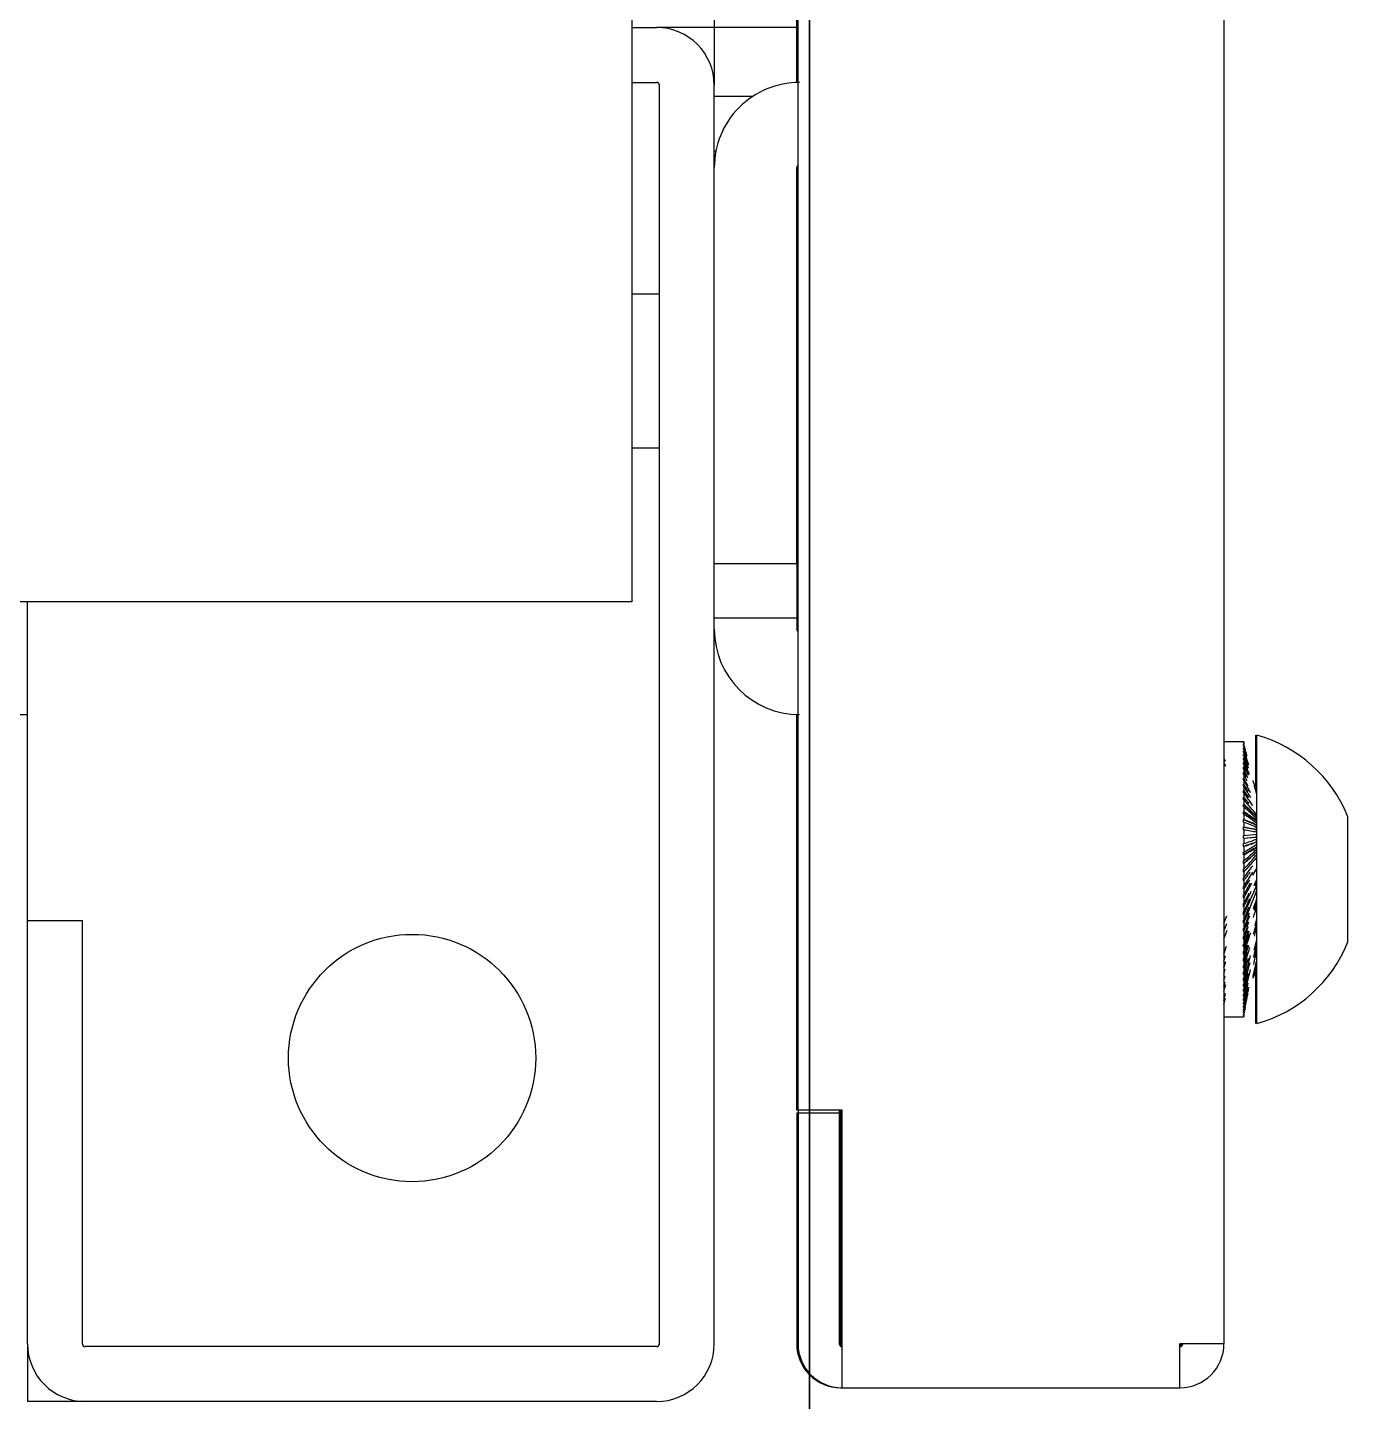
# Model space of a CAD drawing. Header units: millimetres. Extents: x -18178 to 96133, y -22425 to 61598.
# Drawn here: x 42416.5 to 42464.6, y 50646.6 to 50696.6 of the extents above; entities that cross this region are included whole.
import ezdxf

# ---------------------------------------------------------------- set-up
doc = ezdxf.new("R2010")
doc.units = ezdxf.units.MM
for name, color, linetype in [('10H46685PS612', 7, 'Continuous'), ('10H46910P0610B', 7, 'Continuous'), ('10H46911P06B', 7, 'Continuous'), ('CH0002FE', 7, 'Continuous'), ('CH0650FE', 7, 'Continuous'), ('CH0800FE', 7, 'Continuous'), ('EAE-UPS PANEL-VERTV.', 7, 'Continuous'), ('MA1129FE', 7, 'Continuous'), ('MA1130FE', 7, 'Continuous'), ('MA1146FE', 7, 'Continuous'), ('MA1369FE', 7, 'Continuous'), ('MA1370FE', 7, 'Continuous'), ('MA1385FE', 7, 'Continuous'), ('MA1387FE', 7, 'Continuous'), ('NEW_TOP_PLATE_AL', 7, 'Continuous'), ('SALDATURA_5X5_SP', 7, 'Continuous')]:
    doc.layers.add(name, color=color, linetype=linetype)
doc.layers.add('E-ELEC-EQPM', color=7, linetype='Continuous', lineweight=35)

# ---------------------------------------------------------------- blocks, each defined once
blk = doc.blocks.new('A$Ccc32f15b')
at = {"layer": '10H46685PS612', "color": 7, "linetype": 'Continuous'}
for p, q in [((130.305, 43.975), (130.305, 43.9251)), ((130.585, 43.9251), (130.585, 43.975))]:
    blk.add_line(p, q, dxfattribs=at)
at = {"layer": '10H46910P0610B', "color": 7, "linetype": 'Continuous'}
for p, q in [((131.255, 45.2275), (131.3118, 45.2275)), ((131.3118, 45.2275), (131.3132, 45.2275)), ((131.3132, 45.2275), (131.4268, 45.2275)), ((131.4268, 45.2275), (131.4282, 45.2275)), ((131.4282, 45.2275), (131.485, 45.2275)), ((131.6325, 45.0625), (131.1075, 45.0625)), ((131.1075, 45.06), (131.201, 45.06)), ((131.5378, 45.06), (131.6325, 45.06)), ((131.22, 45.0026), (131.22, 45.0025)), ((131.2507, 45.0026), (131.2507, 45.0025)), ((131.4893, 45.0026), (131.4893, 45.0025)), ((131.52, 45.0025), (131.52, 45.0026))]:
    blk.add_line(p, q, dxfattribs=at)
for centre, start, end in [((131.3484, 44.9956), 111.9331, 164.4773), ((131.3916, 44.9956), 15.5227, 68.0669)]:
    blk.add_arc(centre, 0.25, start, end, dxfattribs=at)
at = {"layer": '10H46911P06B', "color": 7, "linetype": 'Continuous'}
for p, q in [((131.2336, 45.0383), (131.2563, 45.0621)), ((131.247, 45.0383), (131.2636, 45.0621)), ((131.2609, 45.0383), (131.2713, 45.0621)), ((131.276, 45.0621), (131.2713, 45.0621)), ((131.2752, 45.0383), (131.2794, 45.0621)), ((131.2843, 45.0621), (131.2794, 45.0621)), ((131.2929, 45.0621), (131.2879, 45.0621)), ((131.295, 45.0383), (131.2929, 45.0621)), ((131.3019, 45.0621), (131.2966, 45.0621)), ((131.4194, 45.0621), (131.4139, 45.0621)), ((131.4557, 45.0621), (131.4507, 45.0621)), ((131.4933, 45.0621), (131.4895, 45.0621)), ((131.12, 45.0388), (131.1203, 45.0388)), ((131.12, 45.0388), (131.12, 45.0383)), ((131.12, 45.0383), (131.12, 45.0031)), ((131.12, 45.0358), (131.12, 45.0358)), ((131.1203, 45.0388), (131.1203, 45.0383)), ((131.1203, 45.0383), (131.1207, 45.0384)), ((131.1207, 45.0383), (131.1203, 45.0383)), ((131.1207, 45.0388), (131.1216, 45.0388)), ((131.1207, 45.0388), (131.1207, 45.0383)), ((131.1216, 45.0388), (131.1216, 45.0383)), ((131.1216, 45.0383), (131.1223, 45.0385)), ((131.1223, 45.0383), (131.1216, 45.0383)), ((131.1223, 45.0388), (131.1239, 45.0388)), ((131.1223, 45.0388), (131.1223, 45.0383)), ((131.1239, 45.0388), (131.1239, 45.0383)), ((131.1239, 45.0383), (131.1249, 45.0386)), ((131.1249, 45.0383), (131.1239, 45.0383)), ((131.1249, 45.0388), (131.1271, 45.0388)), ((131.1249, 45.0388), (131.1249, 45.0383)), ((131.1271, 45.0388), (131.1271, 45.0383)), ((131.1271, 45.0383), (131.1284, 45.0387)), ((131.1284, 45.0383), (131.1271, 45.0383)), ((131.1284, 45.0388), (131.1313, 45.0388)), ((131.1284, 45.0388), (131.1284, 45.0383)), ((131.1313, 45.0383), (131.133, 45.0388)), ((131.1313, 45.0388), (131.1313, 45.0383)), ((131.133, 45.0383), (131.1313, 45.0383)), ((131.133, 45.0388), (131.1365, 45.0388)), ((131.133, 45.0388), (131.133, 45.0383)), ((131.1365, 45.0383), (131.1459, 45.0413)), ((131.1365, 45.0388), (131.1365, 45.0383)), ((131.1384, 45.0383), (131.1365, 45.0383)), ((131.1384, 45.0388), (131.1426, 45.0388)), ((131.1384, 45.0388), (131.1384, 45.0383)), ((131.1426, 45.0383), (131.167, 45.0465)), ((131.1426, 45.0388), (131.1426, 45.0383)), ((131.1448, 45.0383), (131.1426, 45.0383)), ((131.1448, 45.0388), (131.1495, 45.0388)), ((131.1448, 45.0388), (131.1448, 45.0383)), ((131.1495, 45.0388), (131.1495, 45.0383)), ((131.1521, 45.0383), (131.1495, 45.0383)), ((131.1521, 45.0388), (131.1574, 45.0388)), ((131.1521, 45.0388), (131.1521, 45.0383)), ((131.1574, 45.0388), (131.1574, 45.0383)), ((131.1602, 45.0383), (131.1574, 45.0383)), ((131.1602, 45.0388), (131.166, 45.0388)), ((131.1602, 45.0388), (131.1602, 45.0383)), ((131.166, 45.0388), (131.166, 45.0383)), ((131.1691, 45.0383), (131.166, 45.0383)), ((131.1691, 45.0388), (131.1755, 45.0388)), ((131.1691, 45.0388), (131.1691, 45.0383)), ((131.1755, 45.0388), (131.1755, 45.0383)), ((131.1789, 45.0383), (131.1755, 45.0383)), ((131.1789, 45.0388), (131.1857, 45.0388)), ((131.1789, 45.0388), (131.1789, 45.0383)), ((131.1857, 45.0388), (131.1857, 45.0383)), ((131.1894, 45.0383), (131.1857, 45.0383)), ((131.1894, 45.0388), (131.1967, 45.0388)), ((131.1894, 45.0388), (131.1894, 45.0383)), ((131.1967, 45.0388), (131.1967, 45.0383)), ((131.2006, 45.0383), (131.1967, 45.0383)), ((131.2006, 45.0388), (131.2084, 45.0388)), ((131.2006, 45.0388), (131.2006, 45.0383)), ((131.2084, 45.0388), (131.2084, 45.0383)), ((131.2125, 45.0383), (131.2084, 45.0383)), ((131.2125, 45.0388), (131.2207, 45.0388)), ((131.2125, 45.0388), (131.2125, 45.0383)), ((131.2207, 45.0388), (131.2207, 45.0383)), ((131.225, 45.0383), (131.2207, 45.0383)), ((131.225, 45.0388), (131.2336, 45.0388)), ((131.225, 45.0388), (131.225, 45.0383)), ((131.2336, 45.0388), (131.2336, 45.0383)), ((131.238, 45.0383), (131.2336, 45.0383)), ((131.238, 45.0388), (131.247, 45.0388)), ((131.238, 45.0388), (131.238, 45.0383)), ((131.247, 45.0388), (131.247, 45.0383)), ((131.2516, 45.0383), (131.247, 45.0383)), ((131.2516, 45.0388), (131.2609, 45.0388)), ((131.2516, 45.0388), (131.2516, 45.0383)), ((131.2609, 45.0388), (131.2609, 45.0383)), ((131.2657, 45.0383), (131.2609, 45.0383)), ((131.2657, 45.0388), (131.2752, 45.0388)), ((131.2657, 45.0388), (131.2657, 45.0383)), ((131.2752, 45.0388), (131.2752, 45.0383)), ((131.2802, 45.0383), (131.2752, 45.0383)), ((131.2802, 45.0388), (131.2899, 45.0388)), ((131.2802, 45.0388), (131.2802, 45.0383)), ((131.2899, 45.0388), (131.2899, 45.0383)), ((131.295, 45.0383), (131.2899, 45.0383)), ((131.295, 45.0388), (131.305, 45.0388)), ((131.295, 45.0388), (131.295, 45.0383)), ((131.305, 45.0388), (131.305, 45.0383)), ((131.3101, 45.0383), (131.305, 45.0383)), ((131.3101, 45.0388), (131.3203, 45.0388)), ((131.3101, 45.0388), (131.3101, 45.0383)), ((131.3203, 45.0388), (131.3203, 45.0383)), ((131.3255, 45.0383), (131.3203, 45.0383)), ((131.3255, 45.0388), (131.3357, 45.0388)), ((131.3255, 45.0388), (131.3255, 45.0383)), ((131.3357, 45.0388), (131.3357, 45.0383)), ((131.341, 45.0383), (131.3357, 45.0383)), ((131.341, 45.0388), (131.3514, 45.0388)), ((131.341, 45.0388), (131.341, 45.0383)), ((131.3514, 45.0388), (131.3514, 45.0383)), ((131.3566, 45.0383), (131.3514, 45.0383)), ((131.3566, 45.0388), (131.367, 45.0388)), ((131.3566, 45.0388), (131.3566, 45.0383)), ((131.367, 45.0388), (131.367, 45.0383)), ((131.3723, 45.0383), (131.367, 45.0383)), ((131.3723, 45.0388), (131.3827, 45.0388)), ((131.3723, 45.0388), (131.3723, 45.0383)), ((131.3827, 45.0388), (131.3827, 45.0383)), ((131.388, 45.0383), (131.3827, 45.0383)), ((131.388, 45.0388), (131.3984, 45.0388)), ((131.388, 45.0388), (131.388, 45.0383)), ((131.3984, 45.0388), (131.3984, 45.0383)), ((131.4037, 45.0383), (131.3984, 45.0383)), ((131.4037, 45.0388), (131.4139, 45.0388)), ((131.4037, 45.0388), (131.4037, 45.0383)), ((131.4139, 45.0388), (131.4139, 45.0383)), ((131.4191, 45.0383), (131.4139, 45.0383)), ((131.4191, 45.0388), (131.4293, 45.0388)), ((131.4191, 45.0388), (131.4191, 45.0383)), ((131.4293, 45.0388), (131.4293, 45.0383)), ((131.4344, 45.0383), (131.4293, 45.0383)), ((131.4344, 45.0388), (131.4444, 45.0388)), ((131.4344, 45.0388), (131.4344, 45.0383)), ((131.4444, 45.0388), (131.4444, 45.0383)), ((131.4495, 45.0383), (131.4444, 45.0383)), ((131.4495, 45.0388), (131.4593, 45.0388)), ((131.4495, 45.0388), (131.4495, 45.0383)), ((131.4593, 45.0388), (131.4593, 45.0383)), ((131.4642, 45.0383), (131.4593, 45.0383)), ((131.4642, 45.0388), (131.4738, 45.0388)), ((131.4642, 45.0388), (131.4642, 45.0383)), ((131.4738, 45.0388), (131.4738, 45.0383)), ((131.4786, 45.0383), (131.4738, 45.0383)), ((131.4786, 45.0388), (131.4878, 45.0388)), ((131.4786, 45.0388), (131.4786, 45.0383)), ((131.4878, 45.0388), (131.4878, 45.0383)), ((131.4925, 45.0383), (131.4878, 45.0383)), ((131.4925, 45.0388), (131.5015, 45.0388)), ((131.4925, 45.0388), (131.4925, 45.0383)), ((131.5015, 45.0388), (131.5015, 45.0383)), ((131.5059, 45.0383), (131.5015, 45.0383)), ((131.5059, 45.0388), (131.5145, 45.0388)), ((131.5059, 45.0388), (131.5059, 45.0383)), ((131.5145, 45.0388), (131.5145, 45.0383)), ((131.5188, 45.0383), (131.5145, 45.0383)), ((131.5188, 45.0388), (131.5271, 45.0388)), ((131.5188, 45.0388), (131.5188, 45.0383)), ((131.5271, 45.0388), (131.5271, 45.0383)), ((131.5312, 45.0383), (131.5271, 45.0383)), ((131.5312, 45.0388), (131.539, 45.0388)), ((131.5312, 45.0388), (131.5312, 45.0383)), ((131.539, 45.0388), (131.539, 45.0383)), ((131.5428, 45.0383), (131.539, 45.0383)), ((131.5428, 45.0388), (131.5502, 45.0388)), ((131.5428, 45.0388), (131.5428, 45.0383)), ((131.5502, 45.0388), (131.5502, 45.0383)), ((131.5538, 45.0383), (131.5502, 45.0383)), ((131.5538, 45.0388), (131.5607, 45.0388)), ((131.5538, 45.0388), (131.5538, 45.0383)), ((131.5607, 45.0388), (131.5607, 45.0383)), ((131.5641, 45.0383), (131.5607, 45.0383)), ((131.5641, 45.0388), (131.5705, 45.0388)), ((131.5641, 45.0388), (131.5641, 45.0383)), ((131.5705, 45.0388), (131.5705, 45.0383)), ((131.5736, 45.0383), (131.5705, 45.0383)), ((131.5736, 45.0388), (131.5795, 45.0388)), ((131.5736, 45.0388), (131.5736, 45.0383)), ((131.5795, 45.0388), (131.5795, 45.0383)), ((131.5823, 45.0383), (131.5795, 45.0383)), ((131.5823, 45.0388), (131.5876, 45.0388)), ((131.5823, 45.0388), (131.5823, 45.0383)), ((131.5876, 45.0388), (131.5876, 45.0383)), ((131.5902, 45.0383), (131.5876, 45.0383)), ((131.5902, 45.0388), (131.5949, 45.0388)), ((131.5902, 45.0388), (131.5902, 45.0383)), ((131.5949, 45.0388), (131.5949, 45.0383)), ((131.5972, 45.0383), (131.5949, 45.0383)), ((131.5972, 45.0388), (131.6013, 45.0388)), ((131.5972, 45.0388), (131.5972, 45.0383)), ((131.6013, 45.0388), (131.6013, 45.0383)), ((131.6033, 45.0383), (131.6013, 45.0383)), ((131.6033, 45.0388), (131.6068, 45.0388)), ((131.6033, 45.0388), (131.6033, 45.0383)), ((131.6068, 45.0388), (131.6068, 45.0383)), ((131.6085, 45.0383), (131.6068, 45.0383)), ((131.6085, 45.0388), (131.6114, 45.0388)), ((131.6085, 45.0388), (131.6085, 45.0383)), ((131.6114, 45.0388), (131.6114, 45.0383)), ((131.6127, 45.0383), (131.6114, 45.0383)), ((131.6127, 45.0388), (131.615, 45.0388)), ((131.6127, 45.0388), (131.6127, 45.0383)), ((131.615, 45.0388), (131.615, 45.0383)), ((131.616, 45.0383), (131.615, 45.0383)), ((131.616, 45.0388), (131.6176, 45.0388)), ((131.616, 45.0388), (131.616, 45.0383)), ((131.6176, 45.0388), (131.6176, 45.0383)), ((131.6183, 45.0383), (131.6176, 45.0383)), ((131.6183, 45.0388), (131.6193, 45.0388)), ((131.6183, 45.0388), (131.6183, 45.0383)), ((131.6193, 45.0388), (131.6193, 45.0383)), ((131.6196, 45.0383), (131.6193, 45.0383)), ((131.6196, 45.0388), (131.62, 45.0388)), ((131.6196, 45.0388), (131.6196, 45.0383)), ((131.62, 45.0388), (131.62, 45.0383)), ((131.62, 45.0388), (131.62, 45.0383)), ((131.62, 45.0383), (131.62, 45.0383)), ((131.62, 45.0031), (131.62, 45.0383)), ((131.12, 45.0031), (131.12, 45.0025)), ((131.12, 45.0031), (131.12, 45.0026)), ((131.12, 45.0031), (131.12, 45.0031)), ((131.12, 45.0026), (131.1203, 45.0026)), ((131.1203, 45.0031), (131.1203, 45.0026)), ((131.1207, 45.0031), (131.1203, 45.0031)), ((131.1207, 45.0031), (131.1207, 45.0026)), ((131.1207, 45.0026), (131.1216, 45.0026)), ((131.1216, 45.0031), (131.1216, 45.0026)), ((131.1223, 45.0031), (131.1216, 45.0031)), ((131.1223, 45.0031), (131.1223, 45.0026)), ((131.1223, 45.0026), (131.1239, 45.0026)), ((131.1239, 45.0031), (131.1239, 45.0026)), ((131.1249, 45.0031), (131.1239, 45.0031)), ((131.1249, 45.0031), (131.1249, 45.0026)), ((131.1249, 45.0026), (131.1271, 45.0026)), ((131.1271, 45.0031), (131.1271, 45.0026)), ((131.1284, 45.0031), (131.1271, 45.0031)), ((131.1284, 45.0031), (131.1284, 45.0026)), ((131.1284, 45.0026), (131.1313, 45.0026)), ((131.1313, 45.0031), (131.1313, 45.0026)), ((131.133, 45.0031), (131.1313, 45.0031)), ((131.133, 45.0031), (131.133, 45.0026)), ((131.133, 45.0026), (131.1365, 45.0026)), ((131.1365, 45.0031), (131.1365, 45.0026)), ((131.1384, 45.0031), (131.1365, 45.0031)), ((131.1384, 45.0031), (131.1384, 45.0026)), ((131.1384, 45.0026), (131.1426, 45.0026)), ((131.1426, 45.0031), (131.1426, 45.0026)), ((131.1448, 45.0031), (131.1426, 45.0031)), ((131.1448, 45.0031), (131.1448, 45.0026)), ((131.1448, 45.0026), (131.1495, 45.0026)), ((131.1495, 45.0026), (131.155, 45.0046)), ((131.1495, 45.0031), (131.1495, 45.0026)), ((131.1521, 45.0031), (131.1495, 45.0031)), ((131.1521, 45.0031), (131.1521, 45.0026)), ((131.1521, 45.0026), (131.1574, 45.0026)), ((131.1574, 45.0026), (131.1643, 45.0053)), ((131.1574, 45.0031), (131.1574, 45.0026)), ((131.1602, 45.0031), (131.1574, 45.0031)), ((131.1602, 45.0031), (131.1602, 45.0026)), ((131.1602, 45.0026), (131.166, 45.0026)), ((131.166, 45.0031), (131.166, 45.0026)), ((131.1691, 45.0031), (131.166, 45.0031)), ((131.1691, 45.0031), (131.1691, 45.0026)), ((131.1691, 45.0026), (131.1755, 45.0026)), ((131.1755, 45.0031), (131.1755, 45.0026)), ((131.1789, 45.0031), (131.1755, 45.0031)), ((131.1789, 45.0031), (131.1789, 45.0026)), ((131.1789, 45.0026), (131.1857, 45.0026)), ((131.1857, 45.0031), (131.1857, 45.0026)), ((131.1894, 45.0031), (131.1857, 45.0031)), ((131.1894, 45.0031), (131.1894, 45.0026)), ((131.1894, 45.0026), (131.1967, 45.0026)), ((131.1967, 45.0031), (131.1967, 45.0026)), ((131.2006, 45.0031), (131.1967, 45.0031)), ((131.2006, 45.0031), (131.2006, 45.0026)), ((131.2006, 45.0026), (131.2084, 45.0026)), ((131.2084, 45.0031), (131.2084, 45.0026)), ((131.2125, 45.0031), (131.2084, 45.0031)), ((131.2125, 45.0031), (131.2125, 45.0026)), ((131.2125, 45.0026), (131.2207, 45.0026)), ((131.2207, 45.0031), (131.2207, 45.0026)), ((131.225, 45.0031), (131.2207, 45.0031)), ((131.225, 45.0031), (131.225, 45.0026)), ((131.225, 45.0026), (131.2336, 45.0026)), ((131.2336, 45.0031), (131.2336, 45.0026)), ((131.238, 45.0031), (131.2336, 45.0031)), ((131.238, 45.0031), (131.238, 45.0026)), ((131.238, 45.0026), (131.247, 45.0026)), ((131.247, 45.0031), (131.247, 45.0026)), ((131.2516, 45.0031), (131.247, 45.0031)), ((131.2516, 45.0031), (131.2516, 45.0026)), ((131.2516, 45.0026), (131.2609, 45.0026)), ((131.2609, 45.0031), (131.2609, 45.0026)), ((131.2657, 45.0031), (131.2609, 45.0031)), ((131.2657, 45.0031), (131.2657, 45.0026)), ((131.2657, 45.0026), (131.2752, 45.0026)), ((131.2752, 45.0031), (131.2752, 45.0026)), ((131.2802, 45.0031), (131.2752, 45.0031)), ((131.2802, 45.0031), (131.2802, 45.0026)), ((131.2802, 45.0026), (131.2899, 45.0026)), ((131.2899, 45.0031), (131.2899, 45.0026)), ((131.295, 45.0031), (131.2899, 45.0031)), ((131.295, 45.0031), (131.295, 45.0026)), ((131.295, 45.0026), (131.305, 45.0026)), ((131.305, 45.0031), (131.305, 45.0026)), ((131.3101, 45.0031), (131.305, 45.0031)), ((131.3101, 45.0031), (131.3101, 45.0026)), ((131.3101, 45.0026), (131.3203, 45.0026)), ((131.3203, 45.0031), (131.3203, 45.0026)), ((131.3255, 45.0031), (131.3203, 45.0031)), ((131.3255, 45.0031), (131.3255, 45.0026)), ((131.3255, 45.0026), (131.3357, 45.0026)), ((131.3357, 45.0031), (131.3357, 45.0026)), ((131.341, 45.0031), (131.3357, 45.0031)), ((131.341, 45.0031), (131.341, 45.0026)), ((131.341, 45.0026), (131.3514, 45.0026)), ((131.3514, 45.0031), (131.3514, 45.0026)), ((131.3566, 45.0031), (131.3514, 45.0031)), ((131.3566, 45.0031), (131.3566, 45.0026)), ((131.3566, 45.0026), (131.367, 45.0026)), ((131.367, 45.0031), (131.367, 45.0026)), ((131.3723, 45.0031), (131.367, 45.0031)), ((131.3723, 45.0031), (131.3723, 45.0026)), ((131.3723, 45.0026), (131.3827, 45.0026)), ((131.3827, 45.0031), (131.3827, 45.0026)), ((131.388, 45.0031), (131.3827, 45.0031)), ((131.388, 45.0031), (131.388, 45.0026)), ((131.388, 45.0026), (131.3984, 45.0026)), ((131.3984, 45.0031), (131.3984, 45.0026)), ((131.4037, 45.0031), (131.3984, 45.0031)), ((131.4037, 45.0031), (131.4037, 45.0026)), ((131.4037, 45.0026), (131.4139, 45.0026)), ((131.4139, 45.0031), (131.4139, 45.0026)), ((131.4191, 45.0031), (131.4139, 45.0031)), ((131.4191, 45.0031), (131.4191, 45.0026)), ((131.4191, 45.0026), (131.4293, 45.0026)), ((131.4293, 45.0031), (131.4293, 45.0026)), ((131.4344, 45.0031), (131.4293, 45.0031)), ((131.4344, 45.0031), (131.4344, 45.0026)), ((131.4344, 45.0026), (131.4444, 45.0026)), ((131.4495, 45.0026), (131.4366, 45.0077)), ((131.4444, 45.0031), (131.4444, 45.0026)), ((131.4495, 45.0031), (131.4444, 45.0031)), ((131.4495, 45.0031), (131.4495, 45.0026)), ((131.4495, 45.0026), (131.4593, 45.0026)), ((131.4642, 45.0026), (131.4505, 45.0077)), ((131.4593, 45.0031), (131.4593, 45.0026)), ((131.4642, 45.0031), (131.4593, 45.0031)), ((131.4786, 45.0026), (131.4624, 45.0082)), ((131.4642, 45.0031), (131.4642, 45.0026)), ((131.4642, 45.0026), (131.4738, 45.0026)), ((131.4738, 45.0031), (131.4738, 45.0026)), ((131.4786, 45.0031), (131.4738, 45.0031)), ((131.4786, 45.0031), (131.4786, 45.0026)), ((131.4786, 45.0026), (131.4878, 45.0026)), ((131.4878, 45.0031), (131.4878, 45.0026)), ((131.4925, 45.0031), (131.4878, 45.0031)), ((131.5059, 45.0026), (131.4915, 45.0071)), ((131.4925, 45.0031), (131.4925, 45.0026)), ((131.4925, 45.0026), (131.5015, 45.0026)), ((131.5015, 45.0031), (131.5015, 45.0026)), ((131.5059, 45.0031), (131.5015, 45.0031)), ((131.5059, 45.0031), (131.5059, 45.0026)), ((131.5059, 45.0026), (131.5145, 45.0026)), ((131.5188, 45.0026), (131.5088, 45.0055)), ((131.5145, 45.0031), (131.5145, 45.0026)), ((131.5188, 45.0031), (131.5145, 45.0031)), ((131.5188, 45.0031), (131.5188, 45.0026)), ((131.5188, 45.0026), (131.5271, 45.0026)), ((131.5312, 45.0026), (131.5197, 45.0058)), ((131.5271, 45.0031), (131.5271, 45.0026)), ((131.5312, 45.0031), (131.5271, 45.0031)), ((131.5312, 45.0031), (131.5312, 45.0026)), ((131.5312, 45.0026), (131.539, 45.0026)), ((131.5428, 45.0026), (131.5336, 45.0051)), ((131.539, 45.0031), (131.539, 45.0026)), ((131.5428, 45.0031), (131.539, 45.0031)), ((131.5428, 45.0031), (131.5428, 45.0026)), ((131.5428, 45.0026), (131.5502, 45.0026)), ((131.5538, 45.0026), (131.5452, 45.0049)), ((131.5502, 45.0031), (131.5502, 45.0026)), ((131.5538, 45.0031), (131.5502, 45.0031)), ((131.5538, 45.0031), (131.5538, 45.0026)), ((131.5538, 45.0026), (131.5607, 45.0026)), ((131.5641, 45.0026), (131.5561, 45.0047)), ((131.5607, 45.0031), (131.5607, 45.0026)), ((131.5641, 45.0031), (131.5607, 45.0031)), ((131.5736, 45.0026), (131.561, 45.0058)), ((131.5641, 45.0031), (131.5641, 45.0026)), ((131.5641, 45.0026), (131.5705, 45.0026)), ((131.5705, 45.0031), (131.5705, 45.0026)), ((131.5736, 45.0031), (131.5705, 45.0031)), ((131.5736, 45.0031), (131.5736, 45.0026)), ((131.5736, 45.0026), (131.5795, 45.0026)), ((131.5902, 45.0026), (131.5776, 45.0057)), ((131.5795, 45.0031), (131.5795, 45.0026)), ((131.5823, 45.0031), (131.5795, 45.0031)), ((131.5823, 45.0031), (131.5823, 45.0026)), ((131.5823, 45.0026), (131.5876, 45.0026)), ((131.5972, 45.0026), (131.586, 45.0053)), ((131.5876, 45.0031), (131.5876, 45.0026)), ((131.5902, 45.0031), (131.5876, 45.0031)), ((131.5902, 45.0031), (131.5902, 45.0026)), ((131.5902, 45.0026), (131.5949, 45.0026)), ((131.5949, 45.0031), (131.5949, 45.0026)), ((131.5972, 45.0031), (131.5949, 45.0031)), ((131.5972, 45.0031), (131.5972, 45.0026)), ((131.5972, 45.0026), (131.6013, 45.0026)), ((131.6013, 45.0031), (131.6013, 45.0026)), ((131.6033, 45.0031), (131.6013, 45.0031)), ((131.6033, 45.0031), (131.6033, 45.0026)), ((131.6033, 45.0026), (131.6068, 45.0026)), ((131.6068, 45.0031), (131.6068, 45.0026)), ((131.6085, 45.0031), (131.6068, 45.0031)), ((131.6085, 45.0031), (131.6085, 45.0026)), ((131.6085, 45.0026), (131.6114, 45.0026)), ((131.6114, 45.0031), (131.6114, 45.0026)), ((131.6127, 45.0031), (131.6114, 45.0031)), ((131.6127, 45.0031), (131.6127, 45.0026)), ((131.6127, 45.0026), (131.615, 45.0026)), ((131.615, 45.0031), (131.615, 45.0026)), ((131.616, 45.0031), (131.615, 45.0031)), ((131.616, 45.0031), (131.616, 45.0026)), ((131.616, 45.0026), (131.6176, 45.0026)), ((131.6176, 45.0031), (131.6176, 45.0026)), ((131.6183, 45.0031), (131.6176, 45.0031)), ((131.6183, 45.0031), (131.6183, 45.0026)), ((131.6183, 45.0026), (131.6193, 45.0026)), ((131.6193, 45.0031), (131.6193, 45.0026)), ((131.6196, 45.0031), (131.6193, 45.0031)), ((131.6196, 45.0031), (131.6196, 45.0026)), ((131.6196, 45.0026), (131.62, 45.0026)), ((131.62, 45.0025), (131.62, 45.0031)), ((131.62, 45.0031), (131.62, 45.0026)), ((131.62, 45.0031), (131.62, 45.0026)), ((131.62, 45.0031), (131.62, 45.0031))]:
    blk.add_line(p, q, dxfattribs=at)
for centre, radius, start, end in [((131.853, 43.8244), 1.3839, 117.5655, 118.6545), ((132.0828, 42.2142), 2.9783, 106.9845, 107.4378), ((131.8189, 44.0455), 1.1701, 120.6952, 121.9025), ((132.0459, 42.4953), 2.6984, 107.9326, 108.2412), ((131.7907, 44.2428), 0.9839, 124.3666, 125.9978), ((131.773, 44.4134), 0.8316, 128.6748, 131.2284), ((131.698, 44.6179), 0.6268, 134.8061, 137.8148), ((131.7754, 44.5544), 0.7235, 135.3799, 137.9707), ((131.7371, 44.7146), 0.5877, 143.6837, 146.513), ((131.8216, 44.6637), 0.6823, 144.2271, 146.6539), ((131.8814, 44.7816), 0.6717, 155.2734, 157.4891), ((131.9914, 44.7396), 0.785, 155.7023, 157.5944), ((132.6052, 44.8181), 1.3481, 169.5503, 170.5771), ((132.8426, 44.7808), 1.5836, 169.7503, 170.6241), ((128.6934, 44.8233), 2.6055, 4.7442, 5.2695), ((128.2422, 44.7867), 3.0632, 4.7203, 5.1671), ((130.5767, 44.7972), 0.7673, 18.3513, 20.2342), ((130.4569, 44.7572), 0.8985, 18.2632, 19.8689), ((136.8097, 46.9524), 5.8232, 198.94218, 199.18992), ((130.805, 44.7403), 0.5955, 30.088, 32.7716), ((130.7251, 44.6928), 0.6929, 29.9564, 32.2548), ((135.1592, 47.3677), 4.4859, 210.9281, 211.2831), ((130.8685, 44.6533), 0.6057, 39.5239, 42.5075), ((134.7677, 48.0016), 4.5303, 220.4558, 220.8525), ((130.882, 44.5377), 0.6865, 46.8713, 49.8609), ((130.7995, 44.5945), 0.7004, 39.3711, 40.7571), ((134.7592, 48.8442), 5.1051, 227.8034, 228.2026), ((130.815, 44.4638), 0.7899, 46.713, 48.0336), ((130.8743, 44.3954), 0.8104, 52.5569, 54.4632), ((130.7838, 44.114), 1.1047, 58.4072, 59.1686), ((130.8563, 44.2285), 0.9664, 56.9874, 58.8061), ((130.8056, 44.3028), 0.9289, 52.4016, 53.5955), ((130.7238, 43.6655), 1.5393, 64.7286, 65.179), ((130.7787, 43.6084), 1.5714, 67.4433, 67.7317), ((130.8327, 44.0396), 1.1482, 60.4829, 61.7599), ((130.7555, 43.9005), 1.3099, 60.3426, 61.6776), ((130.6907, 43.4128), 1.788, 66.9354, 67.3217), ((136.0314, 55.6197), 11.5368, 246.223, 246.51786), ((136.3401, 57.3372), 13.2356, 248.03787, 248.31498), ((130.7238, 43.6655), 1.5393, 63.1464, 64.2879), ((130.6974, 42.8802), 2.2939, 71.5482, 72.0563), ((130.6907, 43.4128), 1.788, 65.4191, 66.4015), ((130.5925, 42.5894), 2.6048, 71.359, 71.7128), ((130.6725, 42.631), 2.5421, 72.739, 73.0447), ((130.5623, 42.3075), 2.8853, 72.2981, 72.7176), ((130.6572, 43.1464), 2.0515, 67.2825, 68.1339), ((130.6091, 41.9183), 3.2527, 74.9343, 75.165), ((130.4846, 41.5016), 3.6888, 74.514, 74.8744), ((130.5924, 41.705), 3.4656, 75.448, 75.6598), ((130.4638, 41.2603), 3.9295, 75.1177, 75.378), ((130.534, 42.0294), 3.1625, 72.1019, 72.8482), ((130.419, 40.6713), 4.5175, 76.1727, 76.4227), ((130.551, 41.0594), 4.1102, 76.7265, 76.9007), ((130.4103, 40.5303), 4.6584, 76.3263, 76.6413), ((130.5475, 40.9627), 4.2067, 76.8535, 77.0601), ((130.4049, 40.421), 4.7675, 76.5683, 76.8037), ((130.5467, 40.8956), 4.2737, 76.9571, 77.1674), ((130.4028, 40.3451), 4.8433, 76.6067, 76.9129), ((130.4458, 41.0393), 4.1502, 74.5153, 75.1631), ((130.5717, 40.937), 4.2324, 76.6927, 77.1015), ((130.4272, 40.3919), 4.7966, 76.4814, 76.8458), ((130.5849, 41.024), 4.1455, 76.5457, 76.9598), ((130.4309, 40.8419), 4.3472, 74.8894, 75.4755), ((130.4414, 40.4902), 4.6984, 76.3672, 76.7015), ((130.6007, 41.1395), 4.0301, 76.5203, 76.7639), ((130.4588, 40.6209), 4.5679, 76.2208, 76.5021), ((130.4103, 40.5303), 4.6584, 75.4285, 76.0406), ((132.0517, 41.8454), 3.3254, 105.9935, 106.2012), ((132.1827, 41.4192), 3.771, 105.9572, 106.2906), ((132.0244, 42.0689), 3.1025, 106.5553, 106.8097), ((132.1515, 41.6719), 3.519, 106.609, 106.902), ((131.9952, 42.3045), 2.8676, 107.3159, 107.5319), ((132.1182, 41.9383), 3.2533, 107.0926, 107.6276), ((131.9643, 42.5485), 2.6243, 108.1293, 108.3877), ((132.0828, 42.2142), 2.9783, 108.1375, 108.4874), ((131.9321, 42.797), 2.3767, 109.0942, 109.4029), ((131.8989, 43.0463), 2.1288, 110.0454, 110.6109), ((132.0076, 42.7772), 2.418, 110.039, 110.7203), ((131.865, 43.2922), 1.8845, 111.4179, 112.056), ((131.9685, 43.0553), 2.1419, 111.5728, 112.1713), ((131.8309, 43.531), 1.6479, 113.4984, 113.7973), ((131.9291, 43.3254), 1.8744, 113.3626, 113.9192), ((131.7974, 43.7589), 1.4229, 115.5587, 115.9144), ((131.8903, 43.5831), 1.6203, 115.5799, 116.0438), ((131.7652, 43.9723), 1.2137, 117.739, 118.517), ((131.7359, 44.1678), 1.0243, 120.8663, 121.7568), ((131.7115, 44.3423), 0.8592, 124.8277, 125.8446), ((131.6962, 44.4932), 0.7237, 129.9264, 131.0705), ((130.7838, 44.114), 1.1047, 56.839, 57.8968), ((130.8063, 43.8318), 1.3513, 63.2784, 64.1754), ((130.7787, 43.6084), 1.5714, 65.5435, 66.5009), ((130.751, 43.3728), 1.8045, 67.3999, 68.2364), ((130.7237, 43.1288), 2.0467, 68.9363, 69.777), ((130.6243, 42.8705), 2.3253, 68.825, 69.5681), ((130.6974, 42.8802), 2.2939, 70.2178, 70.9133), ((130.5925, 42.5894), 2.6048, 70.112, 70.6528), ((130.5623, 42.3075), 2.8853, 71.192, 71.7928), ((130.6725, 42.631), 2.5421, 71.2931, 71.8637), ((130.6494, 42.385), 2.7872, 72.1988, 72.884), ((130.508, 41.7593), 3.4317, 72.8697, 73.381), ((130.6282, 42.1462), 3.0253, 72.9631, 73.4512), ((130.4846, 41.5016), 3.6888, 73.5172, 74.1154), ((130.6091, 41.9183), 3.2527, 73.6075, 74.0628), ((130.4638, 41.2603), 3.9295, 74.0613, 74.5066), ((130.5924, 41.705), 3.4656, 74.1491, 74.4922), ((130.5781, 41.5095), 3.6608, 74.6008, 74.86), ((130.5664, 41.3349), 3.835, 74.973, 75.3062), ((130.419, 40.6713), 4.5175, 75.1917, 75.623), ((130.5574, 41.1841), 3.9856, 75.2739, 75.6989), ((130.551, 41.0594), 4.1102, 75.5094, 75.8316), ((130.4049, 40.421), 4.7675, 75.6043, 75.9935), ((138.8734, 74.9084), 30.7453, 256.23747, 256.29698), ((130.5475, 40.9627), 4.2067, 75.6844, 76.0447), ((130.4039, 40.3039), 4.8845, 75.7858, 76.2356), ((130.4028, 40.3451), 4.8433, 75.7227, 76.0943), ((130.5467, 40.8956), 4.2737, 75.8022, 76.1235), ((130.4084, 40.298), 4.8904, 75.7948, 76.1742), ((130.5488, 40.8592), 4.3101, 75.865, 76.1798), ((130.5613, 40.88), 4.2893, 75.8292, 76.1447), ((138.9362, 75.3975), 31.2337, 256.39547, 256.41008), ((130.5537, 40.854), 4.3153, 75.8739, 76.057), ((138.9725, 75.6632), 31.499, 256.46669, 256.47035), ((130.5717, 40.937), 4.2324, 75.7299, 75.895), ((138.9819, 75.7013), 31.5371, 256.47586, 256.47893), ((138.9646, 75.5112), 31.3472, 256.43347, 256.43596), ((138.9207, 75.0959), 30.9325, 256.33875, 256.34066), ((138.8502, 74.4619), 30.2994, 256.18991, 256.19122), ((138.7538, 73.6194), 29.458, 255.98411, 255.98479)]:
    blk.add_arc(centre, radius, start, end, dxfattribs=at)
at = {"layer": 'CH0002FE', "color": 7, "linetype": 'Continuous'}
blk.add_line((130.915, 42.825), (130.865, 42.825), dxfattribs=at)
at = {"layer": 'CH0650FE', "color": 7, "linetype": 'Continuous'}
for p, q in [((97.32, 44.075), (129.82, 44.075)), ((129.82, 44.075), (129.82, 43.97)), ((129.82, 43.9251), (129.82, 43.97))]:
    blk.add_line(p, q, dxfattribs=at)
at = {"layer": 'CH0800FE', "color": 7, "linetype": 'Continuous'}
for p, q in [((131.07, 42.67), (131.07, 42.825)), ((131.175, 42.825), (131.07, 42.825)), ((132.215, 42.825), (131.175, 42.825)), ((132.215, 42.825), (132.32, 42.825))]:
    blk.add_line(p, q, dxfattribs=at)
at = {"layer": 'MA1129FE', "color": 7, "linetype": 'Continuous'}
for p, q in [((131.7901, 44.305), (132.2193, 44.305)), ((132.295, 44.305), (132.295, 44.3075)), ((132.295, 44.305), (132.295, 44.305)), ((129.9201, 44.225), (129.645, 44.225)), ((131.79, 44.225), (131.0699, 44.225)), ((131.79, 44.2275), (131.79, 44.225)), ((131.795, 44.225), (131.795, 44.2275)), ((131.795, 44.225), (132.215, 44.225))]:
    blk.add_line(p, q, dxfattribs=at)
for centre, radius, start, end in [((132.215, 44.92), 0.005, 30, 90), ((132.215, 44.305), 0.08, 270, 0)]:
    blk.add_arc(centre, radius, start, end, dxfattribs=at)
at = {"layer": 'MA1130FE', "color": 7, "linetype": 'Continuous'}
for p, q in [((94.925, 45.0025), (132.215, 45.0025)), ((132.215, 45.0025), (132.215, 44.9225)), ((132.295, 44.9225), (132.215, 44.9225)), ((132.295, 44.3075), (132.295, 44.9225)), ((132.295, 44.3075), (131.7901, 44.3075)), ((131.7901, 44.3075), (131.7901, 44.2275)), ((131.795, 44.3025), (132.215, 44.3025)), ((131.795, 44.2275), (131.795, 44.3025)), ((131.7901, 44.2275), (95.3498, 44.2275)), ((131.795, 44.2275), (132.215, 44.2275))]:
    blk.add_line(p, q, dxfattribs=at)
for centre, radius, start, end in [((132.215, 44.9225), 0.08, 0, 90), ((132.215, 44.9225), 0.005, 0, 90), ((132.215, 44.3075), 0.005, 270, 360), ((132.215, 44.3075), 0.08, 270, 0)]:
    blk.add_arc(centre, radius, start, end, dxfattribs=at)
at = {"layer": 'MA1146FE', "color": 7, "linetype": 'Continuous'}
for p, q in [((130.795, 44.225), (130.075, 44.225)), ((130.795, 44.225), (130.895, 44.225)), ((130.795, 44.075), (130.795, 44.225)), ((130.895, 44.225), (130.895, 44.075))]:
    blk.add_line(p, q, dxfattribs=at)
for radius, start in [(0.155, 180), (0.005, 210)]:
    blk.add_arc((130.075, 44.23), radius, start, 270, dxfattribs=at)
at = {"layer": 'MA1369FE', "color": 7, "linetype": 'Continuous'}
for p, q in [((129.82, 44.075), (129.925, 44.075)), ((132.2201, 44.0749), (132.22, 44.075)), ((132.32, 43.975), (132.3199, 43.9751)), ((132.32, 42.93), (132.32, 42.83)), ((131.07, 42.825), (130.915, 42.825)), ((132.32, 42.83), (132.32, 42.825))]:
    blk.add_line(p, q, dxfattribs=at)
blk.add_circle((131.695, 43.525), 0.225, dxfattribs=at)
at = {"layer": 'MA1370FE', "color": 7, "linetype": 'Continuous'}
for p, q in [((132.215, 44.075), (129.925, 44.075)), ((132.215, 43.975), (129.925, 43.975)), ((129.82, 43.9251), (129.82, 43.97)), ((129.92, 43.9251), (129.92, 43.97)), ((132.22, 43.97), (132.22, 42.93)), ((132.32, 43.97), (132.32, 42.93)), ((132.215, 42.925), (131.445, 42.925)), ((131.445, 42.825), (131.445, 42.925)), ((132.215, 42.825), (131.445, 42.825))]:
    blk.add_line(p, q, dxfattribs=at)
for centre, radius, start, end in [((129.925, 43.97), 0.105, 90, 180), ((132.215, 43.97), 0.105, 0, 90), ((129.925, 43.97), 0.005, 90, 180), ((132.215, 43.97), 0.005, 0, 90), ((132.215, 42.93), 0.005, 270, 0), ((132.215, 42.93), 0.105, 270, 0)]:
    blk.add_arc(centre, radius, start, end, dxfattribs=at)
at = {"layer": 'MA1385FE', "color": 7, "linetype": 'Continuous'}
blk.add_line((129.82, 44.225), (129.82, 44.075), dxfattribs=at)
at = {"layer": 'MA1387FE', "color": 7, "linetype": 'Continuous'}
for p, q in [((130.895, 44.225), (130.915, 44.225)), ((129.945, 44.075), (129.945, 44.1456)), ((130.045, 44.0779), (130.045, 44.075))]:
    blk.add_line(p, q, dxfattribs=at)
for radius, end in [(0.155, 0), (0.005, 330)]:
    blk.add_arc((130.915, 44.23), radius, 270, end, dxfattribs=at)
at = {"layer": 'NEW_TOP_PLATE_AL', "color": 7, "linetype": 'Continuous'}
for p, q in [((96.195, 43.9251), (130.865, 43.9251)), ((130.865, 43.9251), (130.865, 30.4))]:
    blk.add_line(p, q, dxfattribs=at)
at = {"layer": 'SALDATURA_5X5_SP', "color": 7, "linetype": 'Continuous'}
for p, q in [((131.7901, 44.3025), (131.795, 44.3025)), ((131.7901, 44.2275), (131.795, 44.2275))]:
    blk.add_line(p, q, dxfattribs=at)
blk = doc.blocks.new('ups-panel')
at = {"layer": 'EAE-UPS PANEL-VERTV.', "xscale": 20, "yscale": 20, "zscale": 20}
blk.add_blockref('A$Ccc32f15b', (5.1, -450.025, 1985.5), dxfattribs=at)

msp = doc.modelspace()

# ---------------------------------------------------------------- linework, layer by layer
at = {"layer": 'E-ELEC-EQPM'}
msp.add_lwpolyline([(41530.00043, 52699.1355), (42445.00043, 52699.1355), (42445.00043, 50045.1355), (41530.00043, 50045.1355)], close=True, dxfattribs=at)

# ---------------------------------------------------------------- block references
at = {"layer": 'EAE-UPS PANEL-VERTV.', "rotation": 270}
msp.add_blockref('ups-panel', (42010.0646, 53298.13576), dxfattribs=at)

doc.saveas('drawing.dxf')
